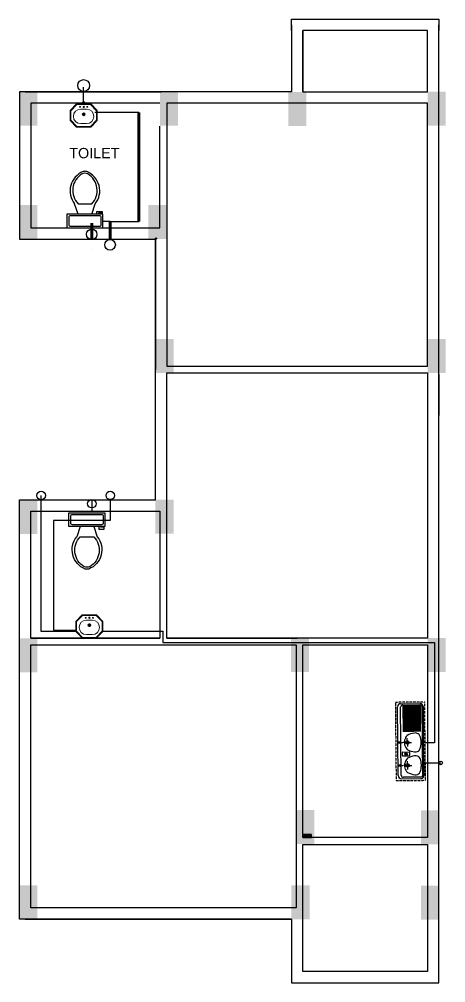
# Model space of a CAD drawing. Header units: metres. Extents: x -2370498 to 1228044, y -644254 to 236701.
# Drawn here: x 263498 to 272899, y -19118 to 2132 of the extents above; entities that cross this region are included whole.
import ezdxf

# ---------------------------------------------------------------- set-up
doc = ezdxf.new("R2010")
doc.units = ezdxf.units.M
doc.header["$MEASUREMENT"] = 0
doc.linetypes.add('AI9-LType1', pattern=[0.879429, 0.586286, -0.293143])
for name, color, linetype in [('Beam', 6, 'Continuous'), ('text', 1, 'Continuous'), ('TOILET SAMBLE', 181, 'Continuous')]:
    doc.layers.add(name, color=color, linetype=linetype)
doc.styles.get("Standard").update_dxf_attribs({"font": 'arial.ttf'})

# ---------------------------------------------------------------- blocks, each defined once
blk = doc.blocks.new('Toilet - top')
for p, q in [((9.5, -6), (9.5, -2)), ((-10, -8.5), (-8, -8.5)), ((-10, -9.5), (-10, -8.5)), ((-7, -9.5), (-10, -9.5)), ((-8, -8.5), (-8, -8)), ((-7, -8), (-7, -9.5)), ((-4, -8), (-6, -14)), ((4, -8), (6, -14)), ((4, -14), (-4, -14))]:
    blk.add_line(p, q)
blk.add_lwpolyline([(10.5, -8), (10.5, 0), (-10.5, 0), (-10.5, -8)], close=True)
for points in [[(-9.5, -2), (-9.5, -6)], [(8.5, -1), (-8.5, -1)], [(-8.5, -7), (8.5, -7)]]:
    blk.add_lwpolyline(points)
for centre, radius, start, end in [((-8.62, -1.88), 0.884, 81.8699, 188.1301), ((8.62, -1.88), 0.884, 351.8699, 98.1301), ((-8.62, -6.12), 0.884, 171.8699, 278.1301), ((8.62, -6.12), 0.884, 261.8699, 8.1301), ((3.52, -21.58), 12.17, 141.4691, 247.9714), ((4.2, -21.82), 11.33, 136.3677, 238.9468), ((-3.52, -21.58), 12.17, 292.0284, 38.5307), ((-4.2, -21.82), 11.33, 301.053, 43.6321), ((0, -27.88), 4, 245.7318, 294.2682), ((0, -29), 4, 254.8605, 285.1395)]:
    blk.add_arc(centre, radius, start, end)
blk = doc.blocks.new('OPERA  600x510x850 ( врезная)')
at = {"lineweight": 13}
for p, q in [((-313, 15), (-453, -128)), ((-307, 0), (-439, -135)), ((-313, 15), (7, 15)), ((-307, 0), (0, 0)), ((0, 0), (132, -135)), ((7, 15), (147, -128)), ((-453, -353), (-453, -128)), ((-453, -240), (-453, -128)), ((-439, -244), (-439, -135)), ((-439, -346), (-439, -135)), ((132, -135), (132, -346)), ((147, -128), (147, -353)), ((-453, -353), (-313, -495)), ((-439, -346), (-306, -481)), ((0, -481), (132, -346)), ((7, -495), (147, -353)), ((7, -495), (-313, -495)), ((0, -481), (-306, -481))]:
    blk.add_line(p, q, dxfattribs=at)
at = {"lineweight": 5}
for p, q in [((-248, -50), (-220, -50)), ((-233, -36), (-233, -63)), ((-88, -101), (-219, -101)), ((-175, -50), (-132, -50)), ((-153, -32), (-153, -69)), ((-153, -178), (-153, -251)), ((-90, -50), (-59, -50)), ((-73, -37), (-73, -64)), ((-88, -421), (-219, -421)), ((-190, -215), (-115, -215))]:
    blk.add_line(p, q, dxfattribs=at)
for centre, radius in [((-233, -50), 10), ((-153, -215), 30), ((-153, -50), 15), ((-73, -50), 10)]:
    blk.add_circle(centre, radius, dxfattribs=at)
at = {"lineweight": 13}
blk.add_circle((-153, -215), 25, dxfattribs=at)
at = {"lineweight": 5}
for centre, start, end in [((-219, -261), 90, 270), ((-88, -261), 270, 90)]:
    blk.add_arc(centre, 160, start, end, dxfattribs=at)
blk = doc.blocks.new('20')
at = {"color": 0, "linetype": 'AI9-LType1'}
for p, q in [((3814.6, 13586.9), (3814.6, 13516.5)), ((4002.2, 13586.9), (3814.6, 13586.9)), ((4002.2, 13516.5), (4002.2, 13586.9)), ((3814.6, 13516.5), (4002.2, 13516.5))]:
    blk.add_line(p, q, dxfattribs=at)
at = {"color": 0}
for p, q in [((3825.5, 13583.3), (3990.4, 13583.3)), ((3817.9, 13529.2), (3817.9, 13575.7)), ((3821.4, 13534), (3821.4, 13575.5)), ((3885.3, 13574.4), (3822.7, 13574.5)), ((3885.3, 13572.5), (3822.7, 13572.6)), ((3885.3, 13570.6), (3822.7, 13570.7)), ((3885.3, 13568.7), (3822.7, 13568.8)), ((3885.3, 13566.8), (3822.7, 13566.9)), ((3885.3, 13564.9), (3822.7, 13565)), ((3885.3, 13563), (3822.7, 13563.1)), ((3885.3, 13561.1), (3822.7, 13561.2)), ((3885.3, 13559.2), (3822.7, 13559.3)), ((3885.3, 13576.3), (3823.6, 13576.4)), ((3989.5, 13580.4), (3826.3, 13580.4)), ((3994.4, 13575.5), (3994.4, 13534)), ((3998, 13529.2), (3998, 13575.7)), ((3885.3, 13557.3), (3822.7, 13557.4)), ((3885.3, 13555.4), (3822.7, 13555.5)), ((3885.3, 13553.5), (3822.7, 13553.6)), ((3885.3, 13551.6), (3822.7, 13551.7)), ((3885.3, 13549.7), (3822.7, 13549.8)), ((3885.3, 13547.8), (3822.7, 13547.9)), ((3885.3, 13545.9), (3822.7, 13546)), ((3885.3, 13544), (3822.7, 13544.1)), ((3885.3, 13542.1), (3822.7, 13542.2)), ((3885.3, 13540.2), (3822.7, 13540.3)), ((3885.3, 13538.3), (3822.7, 13538.4)), ((3885.3, 13536.4), (3822.7, 13536.4)), ((3906.8, 13544.3), (3901.1, 13544.3)), ((3911.1, 13548.6), (3911.1, 13554.3)), ((3911.1, 13540), (3911.1, 13534.3)), ((3915.4, 13544.3), (3921.1, 13544.3)), ((3933.9, 13533.5), (3933.9, 13548.3)), ((3935.1, 13549.5), (3942, 13549.5)), ((3943.2, 13533.5), (3943.2, 13548.3)), ((3961.7, 13544.3), (3956, 13544.3)), ((3966, 13548.6), (3966, 13554.3)), ((3966, 13540), (3966, 13534.3)), ((3970.3, 13544.3), (3976, 13544.3)), ((3822.7, 13534.5), (3885.3, 13534.4)), ((3990.4, 13521.6), (3825.5, 13521.6)), ((3989.5, 13529.1), (3826.3, 13529.1)), ((3911.1, 13522.2), (3911.1, 13533.2)), ((3942, 13532.3), (3935.1, 13532.3)), ((3966, 13522.2), (3966, 13533.2))]:
    blk.add_line(p, q, dxfattribs=at)
for centre, radius in [((3911.1, 13544.3), 4.3), ((3911.1, 13544.3), 1.72), ((3938.6, 13541), 3.11), ((3938.6, 13541), 1.99), ((3966, 13544.3), 4.3), ((3966, 13544.3), 1.72), ((3911.1, 13525.7), 2.42), ((3966, 13525.7), 2.42)]:
    blk.add_circle(centre, radius, dxfattribs=at)
for points in [[(3825.5, 13583.3), (3821.3, 13583.3), (3817.9, 13579.9), (3817.9, 13575.7)], [(3998, 13575.7), (3998, 13579.9), (3994.6, 13583.3), (3990.4, 13583.3)], [(3826.3, 13580.4), (3823.6, 13580.4), (3821.4, 13578.2), (3821.4, 13575.5)], [(3889.4, 13568.3), (3888.4, 13566.1), (3888.2, 13563.7), (3888.6, 13561.4)], [(3888.6, 13561.4), (3889.4, 13555.3), (3891.3, 13549.4), (3894.3, 13544)], [(3892, 13572.6), (3890.8, 13571.4), (3889.9, 13569.9), (3889.4, 13568.3)], [(3906.7, 13577.1), (3901.5, 13576.9), (3896.4, 13575.4), (3892, 13572.6)], [(3908.4, 13577.3), (3907.8, 13577.2), (3907.3, 13577.1), (3906.7, 13576.9)], [(3915.7, 13577.1), (3913.2, 13577.5), (3910.8, 13577.6), (3908.4, 13577.3)], [(3930.4, 13572.6), (3925.9, 13575.4), (3920.9, 13576.9), (3915.7, 13577.1)], [(3928, 13544), (3931, 13549.4), (3932.9, 13555.3), (3933.7, 13561.4)], [(3933, 13568.3), (3932.5, 13569.9), (3931.6, 13571.4), (3930.4, 13572.6)], [(3933.7, 13561.4), (3934.2, 13563.7), (3933.9, 13566.1), (3933, 13568.3)], [(3944.1, 13568.3), (3943.2, 13566.1), (3942.9, 13563.7), (3943.4, 13561.4)], [(3943.4, 13561.4), (3944.1, 13555.3), (3946.1, 13549.4), (3949, 13544)], [(3946.7, 13572.6), (3945.5, 13571.4), (3944.6, 13569.9), (3944.1, 13568.3)], [(3961.4, 13577.1), (3956.2, 13576.9), (3951.1, 13575.4), (3946.7, 13572.6)], [(3968.7, 13577.3), (3966.3, 13577.6), (3963.8, 13577.5), (3961.4, 13577.1)], [(3970.4, 13576.9), (3969.8, 13577.1), (3969.3, 13577.2), (3968.7, 13577.3)], [(3985.1, 13572.6), (3980.7, 13575.4), (3975.6, 13576.9), (3970.4, 13577.1)], [(3982.8, 13544), (3985.8, 13549.4), (3987.7, 13555.3), (3988.5, 13561.4)], [(3987.7, 13568.3), (3987.2, 13569.9), (3986.3, 13571.4), (3985.1, 13572.6)], [(3988.5, 13561.4), (3988.9, 13563.7), (3988.7, 13566.1), (3987.7, 13568.3)], [(3994.4, 13575.5), (3994.4, 13578.2), (3992.2, 13580.4), (3989.5, 13580.4)], [(3894.3, 13544), (3897.4, 13541), (3901.3, 13538.9), (3905.5, 13537.8)], [(3905.5, 13537.8), (3909.2, 13536.7), (3913.1, 13536.7), (3916.8, 13537.8)], [(3916.8, 13537.8), (3921.1, 13538.9), (3924.9, 13541), (3928, 13544)], [(3935.1, 13549.5), (3934.4, 13549.5), (3933.9, 13549), (3933.9, 13548.3)], [(3943.2, 13548.3), (3943.2, 13549), (3942.6, 13549.5), (3942, 13549.5)], [(3949, 13544), (3952.2, 13541), (3956, 13538.9), (3960.3, 13537.8)], [(3960.3, 13537.8), (3963.9, 13536.7), (3967.9, 13536.7), (3971.6, 13537.8)], [(3971.6, 13537.8), (3975.8, 13538.9), (3979.7, 13541), (3982.8, 13544)], [(3817.9, 13529.2), (3817.9, 13525), (3821.3, 13521.6), (3825.5, 13521.6)], [(3821.4, 13534), (3821.4, 13531.3), (3823.6, 13529.1), (3826.3, 13529.1)], [(3933.9, 13533.5), (3933.9, 13532.8), (3934.4, 13532.3), (3935.1, 13532.3)], [(3942, 13532.3), (3942.6, 13532.3), (3943.2, 13532.8), (3943.2, 13533.5)], [(3989.5, 13529.1), (3992.2, 13529.1), (3994.4, 13531.3), (3994.4, 13534)], [(3990.4, 13521.6), (3994.6, 13521.6), (3998, 13525), (3998, 13529.2)]]:
    blk.add_open_spline(points, degree=3, dxfattribs=at)

msp = doc.modelspace()

# ---------------------------------------------------------------- hatches: boundary and pattern name
at = {"layer": 'Beam', "true_color": 0xed1f24}
h = msp.add_hatch(color=240, dxfattribs=at)
h.dxf.hatch_style = 1
h.paths.add_polyline_path([(263897.81783, 532.66097), (263497.81783, 532.66097), (263497.81783, -217.33903), (263897.81783, -217.33903)])
h = msp.add_hatch(color=240, dxfattribs=at)
h.dxf.hatch_style = 1
h.paths.add_polyline_path([(266997.34903, 532.02929), (266597.34903, 532.02929), (266597.34903, -217.97071), (266997.34903, -217.97071)])
h = msp.add_hatch(color=240, dxfattribs=at)
h.dxf.hatch_style = 1
h.paths.add_polyline_path([(269827.00828, 531.02962), (269427.00828, 531.02962), (269427.00828, -218.97038), (269827.00828, -218.97038)])
h = msp.add_hatch(color=240, dxfattribs=at)
h.dxf.hatch_style = 1
h.paths.add_polyline_path([(272898.7556, 531.71165), (272498.7556, 531.71165), (272498.7556, -218.28835), (272898.7556, -218.28835)])
h = msp.add_hatch(color=240, dxfattribs=at)
h.dxf.hatch_style = 1
h.paths.add_polyline_path([(263899.06984, -1968.38216), (263499.06984, -1968.38216), (263499.06984, -2718.38216), (263899.06984, -2718.38216)])
h = msp.add_hatch(color=240, dxfattribs=at)
h.dxf.hatch_style = 1
h.paths.add_polyline_path([(266746.07014, -1968.38216), (266346.07014, -1968.38216), (266346.07014, -2718.38216), (266746.07014, -2718.38216)])
h = msp.add_hatch(color=240, dxfattribs=at)
h.dxf.hatch_style = 1
h.paths.add_polyline_path([(266899.06984, -4918.38216), (266499.06984, -4918.38216), (266499.06984, -5668.38216), (266899.06984, -5668.38216)])
h = msp.add_hatch(color=240, dxfattribs=at)
h.dxf.hatch_style = 1
h.paths.add_polyline_path([(272899.06984, -4918.38216), (272499.06984, -4918.38216), (272499.06984, -5668.38216), (272899.06984, -5668.38216)])
h = msp.add_hatch(color=240, dxfattribs=at)
h.dxf.hatch_style = 1
h.paths.add_polyline_path([(263899.06984, -8469.71425), (263499.06984, -8469.71425), (263499.06984, -9219.71425), (263899.06984, -9219.71425)])
h = msp.add_hatch(color=240, dxfattribs=at)
h.dxf.hatch_style = 1
h.paths.add_polyline_path([(266899.76559, -8467.43734), (266499.76559, -8467.43734), (266499.76559, -9217.43734), (266899.76559, -9217.43734)])
h = msp.add_hatch(color=240, dxfattribs=at)
h.dxf.hatch_style = 1
h.paths.add_polyline_path([(263899.06984, -11520.97514), (263499.06984, -11520.97514), (263499.06984, -12270.97514), (263899.06984, -12270.97514)])
h = msp.add_hatch(color=240, dxfattribs=at)
h.dxf.hatch_style = 1
h.paths.add_polyline_path([(269885.38984, -11517.71806), (269485.38984, -11517.71806), (269485.38984, -12267.71806), (269885.38984, -12267.71806)])
h = msp.add_hatch(color=240, dxfattribs=at)
h.dxf.hatch_style = 1
h.paths.add_polyline_path([(272899.06984, -11514.09928), (272499.06984, -11514.09928), (272499.06984, -12264.09928), (272899.06984, -12264.09928)])
h = msp.add_hatch(color=240, dxfattribs=at)
h.dxf.hatch_style = 1
h.paths.add_polyline_path([(269999.05466, -15309.77078), (269599.05466, -15309.77078), (269599.05466, -16059.77078), (269999.05466, -16059.77078)])
h = msp.add_hatch(color=240, dxfattribs=at)
h.dxf.hatch_style = 1
h.paths.add_polyline_path([(272754.99583, -15318.38216), (272354.99583, -15318.38216), (272354.99583, -16068.38216), (272754.99583, -16068.38216)])
h = msp.add_hatch(color=240, dxfattribs=at)
h.dxf.hatch_style = 1
h.paths.add_polyline_path([(263899.06984, -16968.38216), (263499.06984, -16968.38216), (263499.06984, -17718.38216), (263899.06984, -17718.38216)])
h = msp.add_hatch(color=240, dxfattribs=at)
h.dxf.hatch_style = 1
h.paths.add_polyline_path([(269899.06984, -16967.84207), (269499.06984, -16967.84207), (269499.06984, -17717.84207), (269899.06984, -17717.84207)])
h = msp.add_hatch(color=240, dxfattribs=at)
h.dxf.hatch_style = 1
h.paths.add_polyline_path([(272752.04529, -16977.89146), (272352.04529, -16977.89146), (272352.04529, -17727.89146), (272752.04529, -17727.89146)])

# ---------------------------------------------------------------- linework, layer by layer
at = {"layer": 'Beam', "color": 7}
for p, q in [((263624.06984, 531.61784), (266624.06984, 531.61784)), ((264917.26609, 262.4922), (264917.26609, 299.78916)), ((266749.06984, 281.61784), (266749.06984, -263.71056)), ((272499.06984, 281.61784), (266749.06984, 281.61784)), ((272499.06984, 281.61784), (272441.89742, 281.61784)), ((272499.06984, -5518.38216), (272499.06984, 281.61784)), ((266599.06984, -1149.4474), (266599.06984, -222.81122)), ((266749.06984, -263.71056), (266749.06984, -1163.70808)), ((266749.06984, -1163.70808), (266749.06984, -2593.38216)), ((266749.06984, -2593.38216), (266749.06984, -5518.38216)), ((265096.14707, -2956.25747), (265096.14707, -2956.25747)), ((266749.06984, -5518.38216), (272499.06984, -5518.38216)), ((270511.4818, -5518.38216), (272499.06984, -5518.38216)), ((263499.06984, -17593.38216), (263499.06984, -11593.38216)), ((263749.06984, -11518.38216), (266599.06984, -11518.38216)), ((266749.06984, -11518.38216), (269624.06984, -11518.38216)), ((269749.06984, -11668.38216), (269987.70112, -11668.38216)), ((269749.06984, -11668.38216), (272499.06984, -11668.38216)), ((272650.54647, -14269.3207), (272788.59408, -14269.3207)), ((269599.06984, -16071.1893), (269599.06984, -16958.87345))]:
    msp.add_line(p, q, dxfattribs=at)
at = {"layer": 'Beam', "color": 51}
for p, q in [((264917.26609, 299.78916), (264917.26609, 636.12043)), ((263980.9775, -11372.43653), (263980.9775, -8372.9209)), ((264742.42244, -11372.43653), (263980.9775, -11372.43653)), ((272445.85678, -14269.3207), (272650.54647, -14269.3207))]:
    msp.add_line(p, q, dxfattribs=at)
at = {"layer": 'Beam', "color": 1}
for p, q in [((266130.34699, 73.59276), (265161.14633, 73.59276)), ((265499.28987, -2331.58145), (265341.95545, -2331.58145)), ((265499.28987, -2331.58145), (266130.34699, -2331.58145)), ((265499.28987, -8462.73275), (265499.28987, -8923.05238)), ((265499.28987, -8923.05238), (264254.87456, -8923.05238)), ((264254.87456, -8923.05238), (264254.87456, -11345.12525)), ((264254.87456, -11345.12525), (264746.90125, -11345.12525)), ((265328.05397, -11365.69375), (266665.7375, -11365.69375)), ((266665.7375, -11365.69375), (266665.7375, -11613.7342)), ((266665.7375, -11613.7342), (272654.09467, -11613.7342)), ((272654.09467, -11613.7342), (272654.09467, -13828.64152)), ((272654.09467, -13828.64152), (272439.28087, -13828.64152))]:
    msp.add_line(p, q, dxfattribs=at)
at = {"layer": 'Beam', "color": 1, "lineweight": 120}
msp.add_line((266130.34699, -2331.58145), (266130.34699, 73.59276), dxfattribs=at)
at = {"layer": 'Beam', "color": 1, "lineweight": 200}
msp.add_line((265499.28987, -2724.93026), (265499.28987, -2331.58145), dxfattribs=at)
at = {"layer": 'Beam', "color": 4, "lineweight": 200, "ltscale": 45}
msp.add_line((265096.14707, -2726.4678), (265096.14707, -2366.03625), dxfattribs=at)
at = {"layer": 'Beam', "color": 6}
for p, q in [((272749.15814, -5704.61628), (272749.15814, -6604.61628)), ((266747.52925, -11427.711), (266747.52925, -10527.711))]:
    msp.add_line(p, q, dxfattribs=at)
at = {"layer": 'Beam', "color": 4}
msp.add_line((265097.15542, -8459.27788), (265096.14707, -8718.38216), dxfattribs=at)
at = {"layer": 'Beam', "color": 7}
for points in [[(269499.06984, 1881.61784), (269499.06984, 2131.61784), (272749.06984, 2131.61784), (272749.06984, 1881.61784)], [(269499.06984, 2006.61784), (269499.06984, 531.61784), (266624.06984, 531.61784), (263499.06984, 531.61784), (263499.06984, -2718.38216), (266499.06984, -2718.38216)], [(269499.06984, -17718.38216), (269499.06984, -19118.38216), (272749.06984, -19118.38216), (272749.06984, -15993.38216), (272749.06984, -11593.38216), (272749.06984, -5593.38216), (272749.06984, 406.61784), (272749.06984, 2006.61784)], [(272441.89742, 531.61784), (272499.06984, 531.61784), (272499.06984, 1881.61784), (269749.06984, 1881.61784), (269749.06984, 531.61784), (269749.06984, 1881.61784)], [(269749.06984, 531.61784), (272499.06984, 531.61784)], [(266599.06984, 281.61784), (263749.06984, 281.61784), (263749.06984, -2468.38216), (266599.06984, -2468.38216), (266599.06984, -1149.4474)], [(263624.06984, -17718.38216), (269499.06984, -17718.38216), (263499.06984, -17718.38216), (263499.06984, -11593.38216), (263499.06984, -8468.38216), (266499.06984, -8468.38216), (266499.06984, -5593.38216)], [(272499.06984, -6569.17157), (272499.06984, -11518.38216), (269624.06984, -11518.38216), (266749.06984, -11518.38216), (266749.06984, -8593.38216), (266749.06984, -5668.38216), (272499.06984, -5668.38216)], [(270524.06984, -5668.38216), (272499.06984, -5668.38216), (272499.06984, -11518.38216)], [(266599.06984, -11427.711), (266599.06984, -11518.38216), (263749.06984, -11518.38216), (263749.06984, -8718.38216), (266599.06984, -8718.38216), (266599.06984, -11518.38216)], [(269599.06984, -16958.87345), (269599.06984, -17468.38216), (263749.06984, -17468.38216), (263749.06984, -11668.38216), (269599.06984, -11668.38216)], [(269406.90955, -11668.38216), (269599.06984, -11668.38216), (269599.06984, -15993.38216), (269599.06984, -16071.1893)], [(272499.06984, -11668.38216), (272499.06984, -15918.38216), (269749.06984, -15918.38216), (269749.06984, -11668.38216), (269952.70112, -11668.38216)]]:
    msp.add_lwpolyline(points, dxfattribs=at)
for points in [[(266499.06984, -5593.38216), (266499.06984, -2718.38216)], [(272499.06984, -18868.38216), (269749.06984, -18868.38216), (269749.06984, -17593.38216), (269749.06984, -16068.38216), (272499.06984, -16068.38216)]]:
    msp.add_lwpolyline(points, close=True, dxfattribs=at)
at = {"layer": 'Beam', "color": 51}
for centre, radius in [((264917.26609, 670.52468), 131.64365), ((263980.9775, -8372.9209), 93.9077), ((272788.59408, -14269.3207), 39.804)]:
    msp.add_circle(centre, radius, dxfattribs=at)
at = {"layer": 'Beam', "color": 7}
for centre, radius in [((264917.26609, 299.78916), 15.24077), ((266512.21709, -2705.2349), 13.14726)]:
    msp.add_circle(centre, radius, dxfattribs=at)
at = {"layer": 'Beam', "color": 4}
for centre, radius in [((265096.14707, -2611.57296), 114.89484), ((265096.79247, -8552.54156), 93.26439)]:
    msp.add_circle(centre, radius, dxfattribs=at)
at = {"layer": 'Beam', "color": 1}
for centre, radius in [((265499.28987, -2842.4089), 117.47864), ((265503.66322, -8369.57095), 93.26439)]:
    msp.add_circle(centre, radius, dxfattribs=at)

# ---------------------------------------------------------------- block references
at = {"lineweight": 5}
for p in [(265070.62149, 250.14741), (265195.78282, -11019.48788)]:
    msp.add_blockref('OPERA  600x510x850 ( врезная)', p, dxfattribs=at)
at = {"xscale": 9.199714684102052, "yscale": 9.199714684102052, "zscale": 9.199714684102052, "rotation": 270.5728098842876}
msp.add_blockref('20', (147095.76795, 20913.85931), dxfattribs=at)
msp.add_blockref('20', (265934.44763, -29434.89255))
at = {"layer": 'TOILET SAMBLE', "xscale": 37.76239790801824, "yscale": 37.76239790801824, "zscale": 37.76239790801824, "rotation": 180}
msp.add_blockref('Toilet - top', (264945.45027, -2468.38216), dxfattribs=at)
at = {"layer": 'TOILET SAMBLE', "xscale": -37.76239790801824, "yscale": 37.76239790801824, "zscale": 37.76239790801824}
msp.add_blockref('Toilet - top', (264990.41167, -8752.50436), dxfattribs=at)

# ---------------------------------------------------------------- texts
at = {"layer": 'text', "insert": (264512.31486, -706.26438), "char_height": 226.574387, "attachment_point": 1}
msp.add_mtext_dynamic_manual_height_columns(' TOILET', width=4249.6763397, gutter_width=37.7624, heights=[0], dxfattribs=at)

doc.saveas('drawing.dxf')
